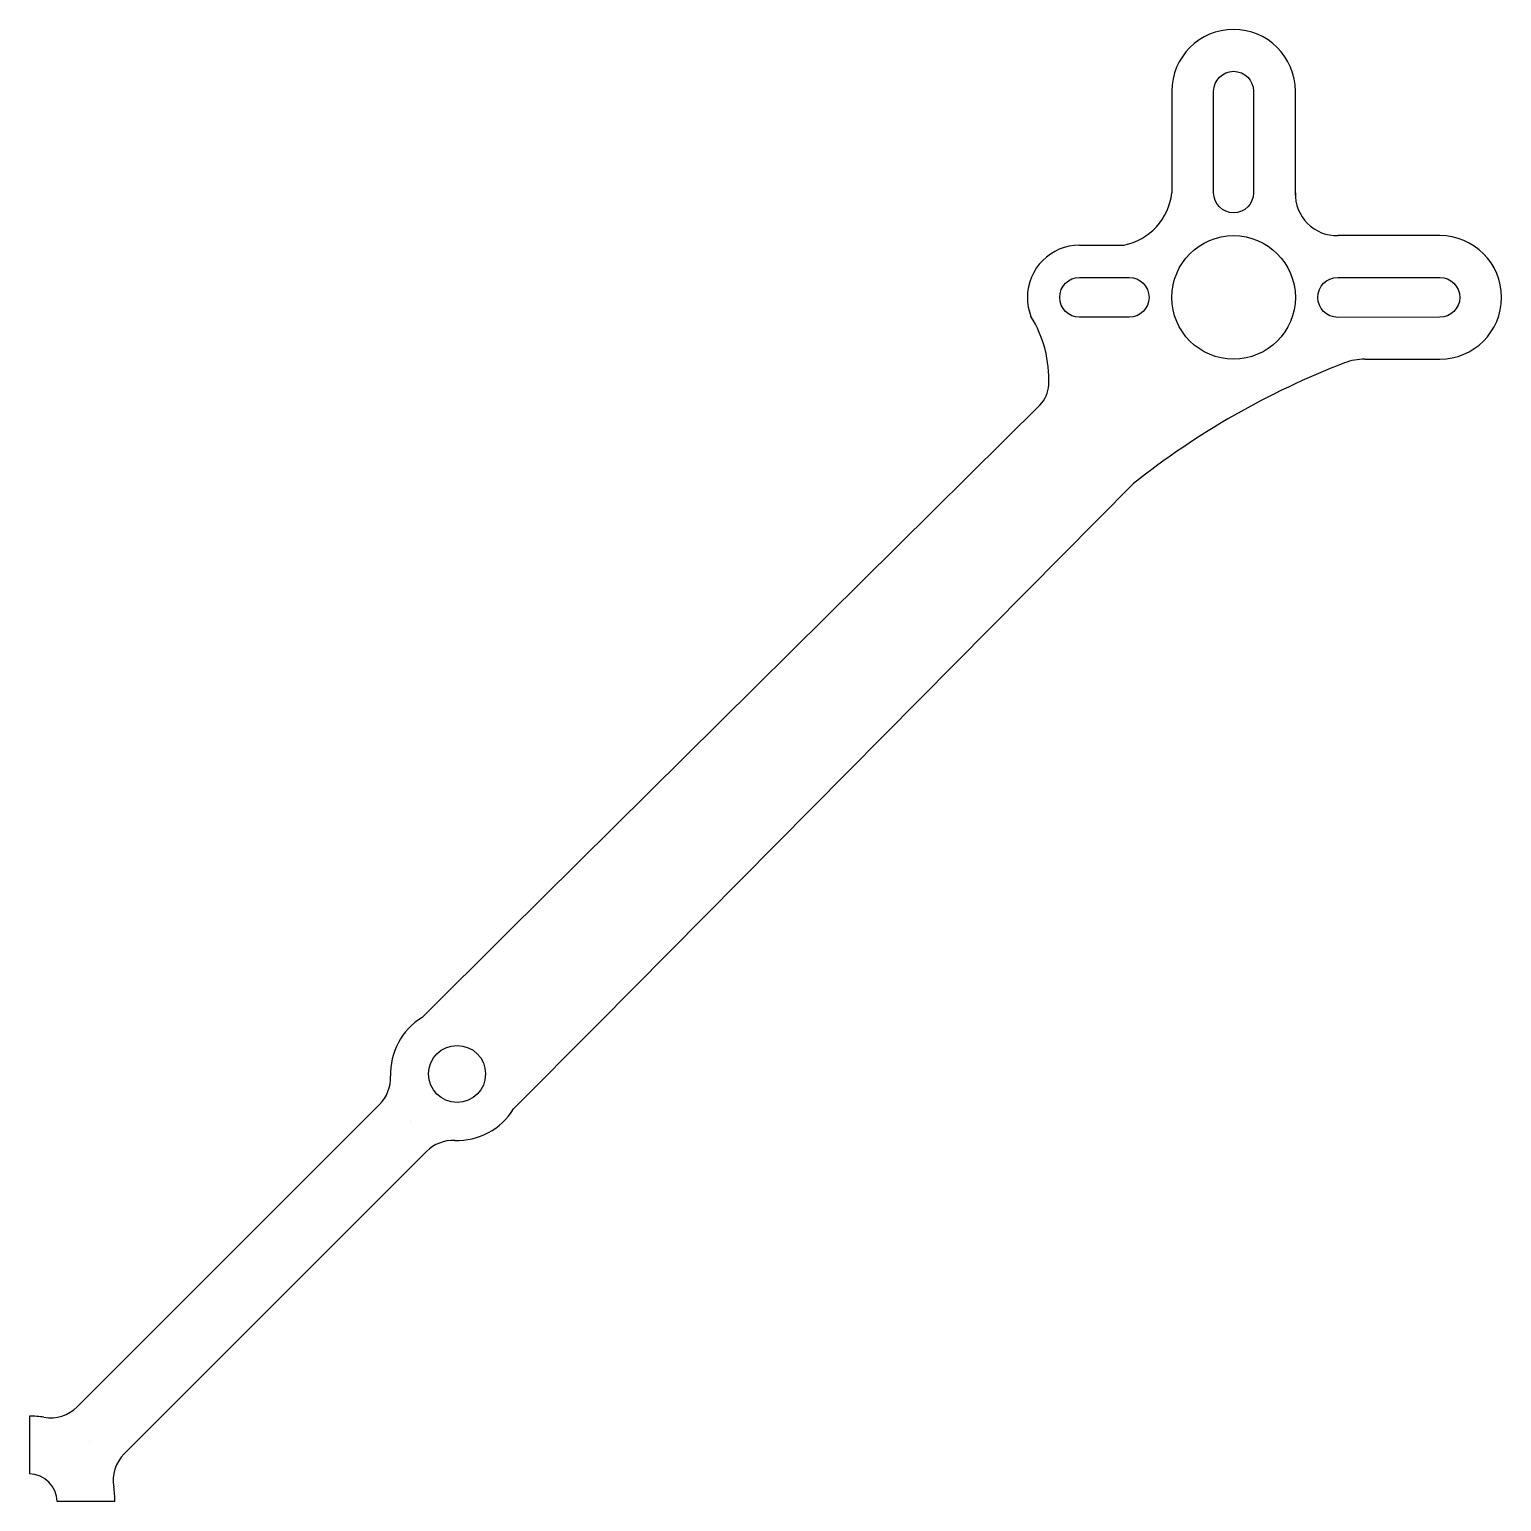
# Model space of a CAD drawing. Header units: millimetres. Extents: x 0 to 77.5, y 0 to 77.5.
import ezdxf

# ---------------------------------------------------------------- set-up
doc = ezdxf.new("R2010")
doc.units = ezdxf.units.MM
doc.layers.get('0').update_dxf_attribs({"linetype": 'CONTINUOUS'})

msp = doc.modelspace()

# ---------------------------------------------------------------- linework, layer by layer
for p, q in [((60.107, 74.208), (60.107, 68.86)), ((66.607, 68.731), (66.607, 74.208)), ((55.258, 66.111), (57.591, 66.111)), ((74.208, 66.61), (68.857, 66.611)), ((70.265, 60.11), (74.207, 60.11)), ((53.162, 57.693), (25.127, 29.905)), ((58.094, 53.571), (29.911, 25.122)), ((25.127, 29.905), (20.66, 25.477)), ((29.911, 25.122), (25.477, 20.659)), ((18.418, 20.892), (2.517, 4.992)), ((4.992, 2.517), (20.893, 18.418)), ((0, 4.5), (0, 1.45)), ((4.5, 0), (1.45, 0))]:
    msp.add_line(p, q)
for points in [[(62.308, 74.206, -1), (64.408, 74.206), (64.408, 68.858, -1), (62.308, 68.858)], [(57.857, 64.411, -1), (57.857, 62.311), (55.258, 62.311, -1), (55.258, 64.411)], [(74.207, 62.311), (68.839, 62.309, -1), (68.838, 64.409), (74.207, 64.411, -1)]]:
    msp.add_lwpolyline(points, format="xyb", close=True)
for centre, radius in [((63.358, 63.358), 3.25), ((22.5, 22.5), 1.5)]:
    msp.add_circle(centre, radius)
for centre, radius, start, end in [((63.357, 74.208), 3.25, -0.00266, 179.99734), ((56.976, 69.198), 3.149, 281.25625, 353.83278), ((68.792, 68.796), 2.186, 178.29399, 271.71344), ((55.258, 63.361), 2.75, 90.00097, 180.00097), ((74.207, 63.36), 3.25, -90.00969, 89.99031), ((55.258, 63.361), 2.75, 180.00097, 201.30129), ((47.321, 59.04), 6.318, -2.58012, 31.712), ((84.407, 20.399), 42.341, 111.06748, 128.42201), ((70.265, 57.11), 3, 90.0014, 111.06748), ((52.034, 58.828), 1.6, 314.82341, 357.41988), ((22.5, 22.5), 3.5, 121.72402, 182.01411), ((17.003, 22.307), 2, -45, 2.01411), ((22.5, 22.5), 3.5, 267.98617, 328.26893), ((22.5, 22.5), 3.5, 224.9897, 225), ((22.307, 17.004), 2, 87.98617, 135.00021), ((1.103, 6.406), 2, 260.23442, 315), ((0, 0), 4.5, 80.23442, 90), ((0, 0), 4.5, 45, 45.00127), ((6.406, 1.103), 2, 135.00023, 189.76569), ((0, 0), 1.45, 0, 90), ((0, 0), 4.5, 0, 9.76569)]:
    msp.add_arc(centre, radius, start, end)

doc.saveas('drawing.dxf')
